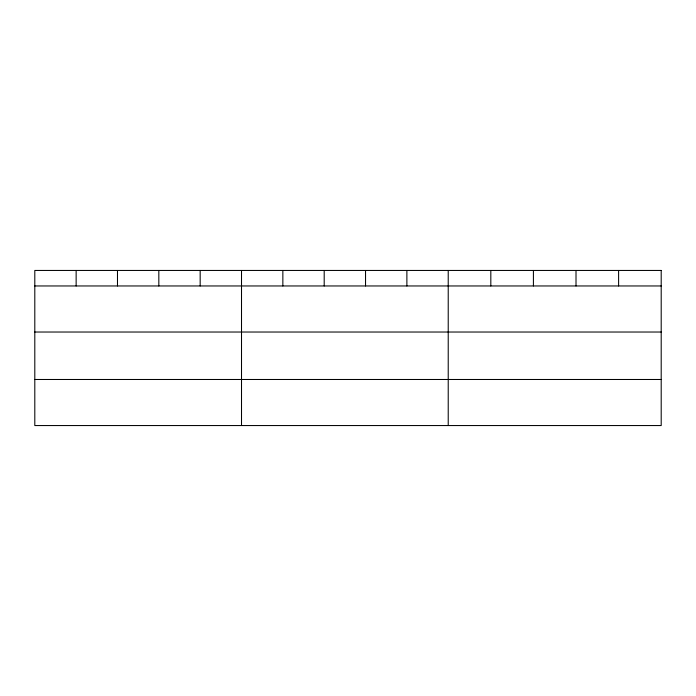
<?xml version="1.0" encoding="UTF-8"?>
<svg xmlns="http://www.w3.org/2000/svg" width="696" height="696" viewBox="0 0 696 696"><rect width="100%" height="100%" fill="white"/><g stroke="black" fill="none" stroke-linecap="round" stroke-linejoin="round"><path stroke-width="1.04" d="M34.8 285.96L661.2 285.96M34.8 332.027L661.2 332.027M34.8 379.485L661.2 379.485M618.605 270.448L618.605 285.96M576.01 270.448L576.01 285.96M533.414 270.448L533.414 285.96M490.819 270.448L490.819 285.96M448.224 270.448L448.224 425.552M406.882 270.448L406.882 285.96M365.539 270.448L365.539 285.96M324.197 270.448L324.197 285.96M282.854 270.448L282.854 285.96M241.512 270.448L241.512 425.552M200.17 270.448L200.17 285.96M158.827 270.448L158.827 285.96M117.485 270.448L117.485 285.96M76.142 270.448L76.142 285.96M661.2 270.448L34.8 270.448L34.8 425.552L661.2 425.552L661.2 270.448"/></g></svg>
